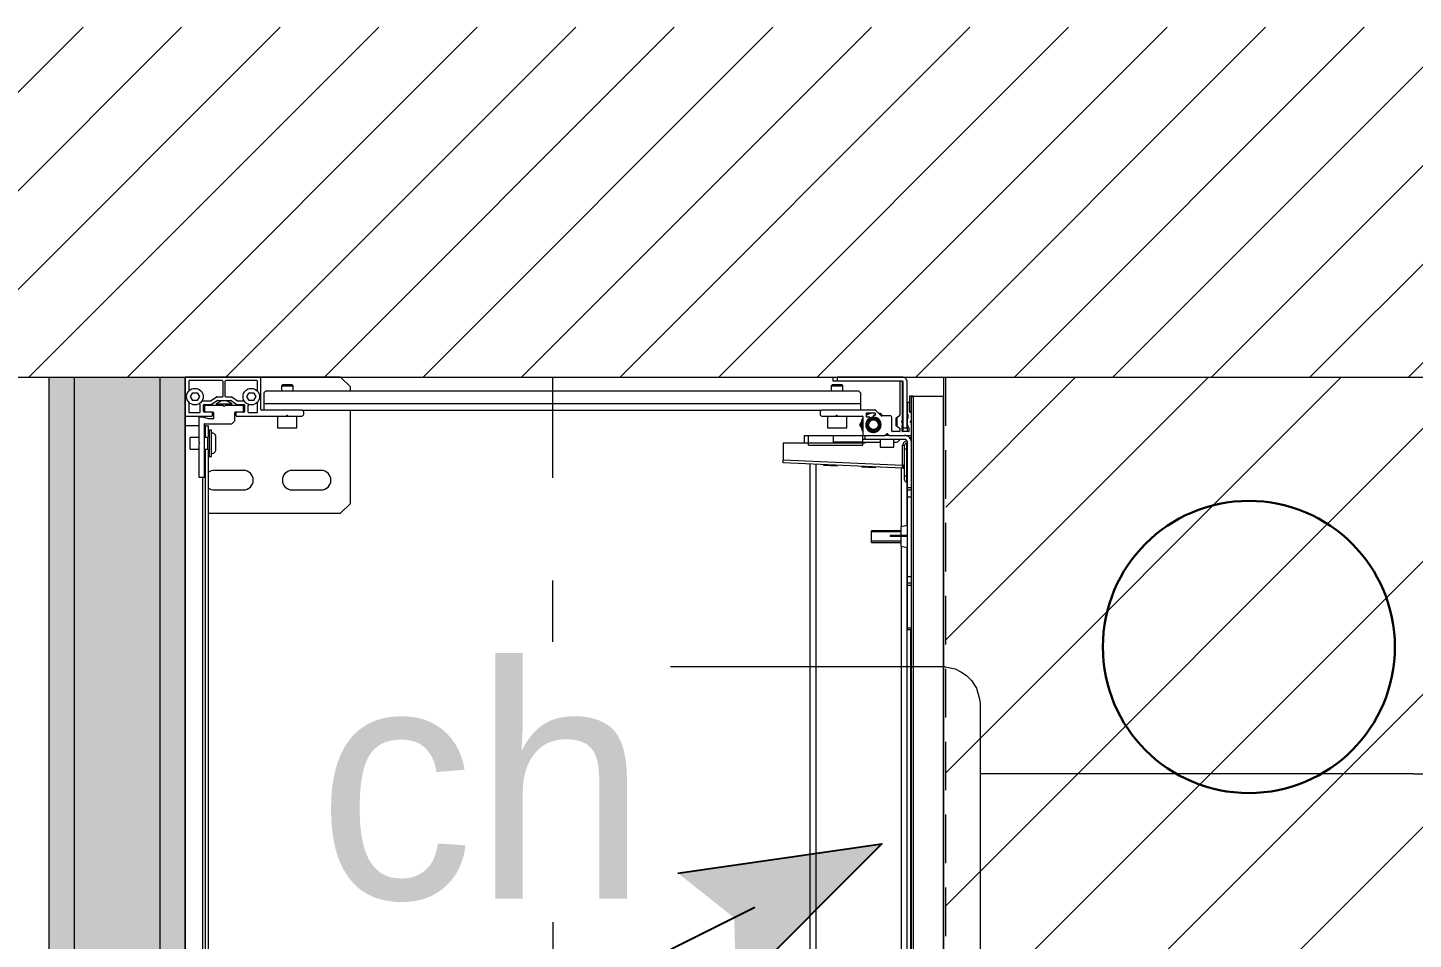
# Model space of a CAD drawing. Header units: centimetres. Extents: x 2738 to 7810, y 2495 to 5758.
# Drawn here: x 5239.8 to 5311.1, y 4105.5 to 4152.4 of the extents above; entities that cross this region are included whole.
import ezdxf

# ---------------------------------------------------------------- set-up
doc = ezdxf.new("R2010")
doc.units = ezdxf.units.CM
doc.header["$LTSCALE"] = 12.7
doc.linetypes.add('Style de ligne -1', pattern=[0.83328, 0.41656, -0.41672])
doc.linetypes.add('Style de ligne -13', pattern=[0.295276, 0.19685, -0.098425])
for name, color, linetype, lineweight in [('B amÈnagement intÈrieur', 7, 'Continuous', 5), ('B aménagement intérieur', 7, 'Continuous', 5), ('B Faux plafonds', 7, 'Continuous', 5), ('B GÈnÈral', 7, 'Continuous', 5), ('B Général', 7, 'Continuous', 5), ('C ANNOTATIONS-prestations', 7, 'Continuous', 5), ('F REMPLISSAGE-vert clair', 7, 'Continuous', 13), ('F REMPLISSAGE-vert clair-1', 7, 'Continuous', 5), ('F REMPLISSAGE-vert foncÈ', 7, 'Continuous', 5), ('F REMPLISSAGE-vert foncé', 7, 'Continuous', 13), ('prlm-ELEC-CFO', 1, 'Continuous', 25)]:
    doc.layers.add(name, color=color, linetype=linetype, lineweight=lineweight)
doc.styles.add('prlm-elec-cfo', font='comic.ttf', dxfattribs={"height": 12})

# ---------------------------------------------------------------- blocks, each defined once
blk = doc.blocks.new('gaine 150_70')
at = {"layer": 'B Général', "color": 7, "linetype": 'Continuous', "lineweight": 5}
blk.add_line((18.5, 36.305), (-69, 36.305), dxfattribs=at)
at = {"layer": 'B Général', "color": 7, "linetype": 'Continuous', "lineweight": 5, "flags": 128}
for points in [[(-70, 36.305), (19.5, 36.305), (19.5, -2.715), (-70, -2.715)], [(-70, -2.7), (-70, 36.3), (19.5, 36.3), (19.5, -2.7)]]:
    blk.add_lwpolyline(points, close=True, dxfattribs=at)
at = {"layer": 'C ANNOTATIONS-prestations'}
blk.add_line((-69, 36.305), (-69, 35.205), dxfattribs=at)
at = {"layer": 'C ANNOTATIONS-prestations', "lineweight": 5}
for p, q in [((-69, 35.205), (-69, 34.755)), ((-67.4, 34.435), (-69.75, 34.435)), ((-67.4, 34.235), (-69.75, 34.235)), ((-69.03, 34.755), (-69.03, 34.555)), ((-69, 34.755), (-69.03, 34.755)), ((-69.03, 34.555), (-68.23, 34.555)), ((-69, 34.655), (-69, 34.755)), ((-69, 34.755), (18.5, 34.755)), ((18.5, 34.655), (-69, 34.655)), ((-68.7, 34.525), (-68.7, 34.465)), ((-68.23, 34.555), (-68.67, 34.555)), ((-68.67, 34.435), (-68.135, 34.435)), ((-68.23, 34.555), (-68.23, 34.655)), ((-68.2, 34.625), (-68.2, 34.585)), ((-67.904, 34.485), (-68.076, 34.485)), ((-67.94, 34.485), (-67.901, 34.446)), ((-67.901, 34.446), (-67.868, 34.446)), ((-67.9, 34.235), (-67.9, 34.185)), ((-67.857, 34.185), (-67.857, 34.235)), ((-67.845, 34.435), (-67.56, 34.435)), ((-67.771, 34.655), (-67.721, 34.606)), ((-67.736, 34.62), (-67.664, 34.62)), ((-67.679, 34.606), (-67.629, 34.655)), ((-67.543, 34.185), (-67.543, 34.235)), ((-67.537, 34.446), (-67.499, 34.446)), ((-67.4, 34.485), (-67.501, 34.485)), ((-67.5, 34.185), (-67.5, 34.235)), ((-67.499, 34.446), (-67.46, 34.485)), ((-67.4, 34.505), (-67.4, 34.485)), ((-67.4, 34.435), (-67.2, 34.435)), ((-67.4, 34.235), (-67.4, 34.435)), ((-67.2, 34.235), (-67.4, 34.235)), ((-67.23, 34.535), (-67.37, 34.535)), ((-67.2, 34.505), (-67.2, 34.215)), ((-67, 34.625), (-67, 34.655)), ((-67, 33.517), (-67, 34.625)), ((-66.9, 34.55), (-66.9, 34.655)), ((-66.8, 34.305), (-66.8, 32.255)), ((-64.317, 34.455), (-66.65, 34.455)), ((-66.6, 34.405), (-66.6, 34.455)), ((-66.6, 34.405), (-66.3, 34.405)), ((-66.3, 34.305), (-66.5, 34.305)), ((-66.5, 34.205), (-66.5, 34.305)), ((-66.3, 34.455), (-66.3, 34.405)), ((-66.3, 34.405), (-64.9, 34.405)), ((-66.3, 34.405), (-66.3, 34.305)), ((-64.9, 34.305), (-66.3, 34.305)), ((-64.9, 34.405), (-64.9, 34.455)), ((-64.9, 34.405), (-64.6, 34.405)), ((-64.9, 34.405), (-64.9, 34.305)), ((-64.7, 34.305), (-64.9, 34.305)), ((-64.6, 34.455), (-64.6, 34.405)), ((-62.366, 34.435), (-64.6, 34.435)), ((-64.317, 34.455), (-64.317, 34.655)), ((-64.182, 34.455), (-64.317, 34.455)), ((-64.182, 34.655), (-64.182, 34.455)), ((-63.85, 34.455), (-64.182, 34.455)), ((-63.85, 34.455), (-63.85, 34.655)), ((-59.75, 34.455), (-63.85, 34.455)), ((-62.37, 34.455), (-62.3, 34.105)), ((-61.85, 34.455), (-61.85, 33.696)), ((-61.8, 34.455), (-61.8, 33.696)), ((-61.3, 34.105), (-61.23, 34.455)), ((-23.65, 34.435), (-61.234, 34.435)), ((-59.75, 34.455), (-59.75, 34.655)), ((-59.418, 34.455), (-59.75, 34.455)), ((-59.418, 34.455), (-59.418, 34.655)), ((-59.283, 34.455), (-59.418, 34.455)), ((-59.283, 34.655), (-59.283, 34.455)), ((-57.1, 34.455), (-59.283, 34.455)), ((-57.1, 34.455), (-57.1, 34.655)), ((-57, 34.455), (-57.1, 34.455)), ((-57, 34.655), (-57, 34.455)), ((-23.583, 34.635), (-57, 34.635)), ((-70, 34.185), (-70, 30.835)), ((-69.8, 34.185), (-69.8, 30.835)), ((-69.8, 34.105), (-69.8, 34.085)), ((-69.77, 34.055), (-68.041, 34.055)), ((-68.105, 34.205), (-69.7, 34.205)), ((-68.077, 34.185), (-67.903, 34.185)), ((-68.016, 34.042), (-67.929, 33.918)), ((-68.01, 33.555), (-68.01, 33.127)), ((-67.23, 33.655), (-67.91, 33.655)), ((-67.904, 33.905), (-67.496, 33.905)), ((-67.9, 33.905), (-67.9, 33.875)), ((-67.9, 33.875), (-67.5, 33.875)), ((-67.9, 33.875), (-67.88, 33.855)), ((-67.88, 33.855), (-67.52, 33.855)), ((-67.783, 34.205), (-67.875, 34.205)), ((-67.857, 33.855), (-67.857, 33.905)), ((-67.762, 34.196), (-67.721, 34.156)), ((-67.679, 34.156), (-67.638, 34.196)), ((-67.53, 34.205), (-67.617, 34.205)), ((-67.543, 33.855), (-67.543, 33.905)), ((-67.52, 33.855), (-67.5, 33.875)), ((-67.23, 34.185), (-67.502, 34.185)), ((-67.5, 33.875), (-67.5, 33.905)), ((-67.471, 33.918), (-67.384, 34.042)), ((-67.359, 34.055), (-67.23, 34.055)), ((-67.2, 34.025), (-67.2, 33.685)), ((-67, 33.517), (-67, 33.293)), ((-66.4, 33.755), (-66.8, 33.755)), ((-66.65, 33.755), (-66.65, 33.852)), ((-65.471, 34.205), (-66.5, 34.205)), ((-66.4, 33.055), (-66.4, 33.755)), ((-65.75, 28.055), (-65.471, 34.205)), ((-65.321, 34.198), (-65.6, 28.055)), ((-65.471, 34.205), (-65.47, 34.21)), ((-65.321, 34.198), (-65.471, 34.205)), ((-65.324, 34.135), (-62.306, 34.135)), ((-65.32, 34.21), (-65.321, 34.198)), ((-62.3, 34.105), (-61.85, 34.105)), ((-62.1, 34.105), (-62.1, 32.605)), ((-62.039, 34.105), (-62.039, 32.605)), ((-61.85, 33.696), (-61.8, 33.696)), ((-61.85, 33.696), (-61.85, 33.56)), ((-61.85, 33.56), (-61.8, 33.56)), ((-61.8, 34.105), (-61.3, 34.105)), ((-61.8, 33.696), (-61.8, 33.56)), ((-61.561, 34.105), (-61.561, 32.605)), ((-61.5, 32.605), (-61.5, 34.105)), ((-61.294, 34.135), (-23.75, 34.135)), ((-68.3, 32.813), (-68.3, 30.055)), ((-68.019, 33.106), (-68.291, 32.834)), ((-68.156, 33.055), (-68.056, 33.113)), ((-68.156, 32.969), (-68.156, 33.055)), ((-68.07, 32.805), (-68.12, 32.805)), ((-67.2, 32.899), (-67.2, 32.511)), ((-67.079, 33.426), (-67.009, 33.496)), ((-67.009, 33.314), (-67.079, 33.384)), ((-67, 32.185), (-67, 33.293)), ((-66.8, 33.055), (-66.4, 33.055)), ((-66.65, 32.155), (-66.65, 33.055)), ((-65.334, 32.803), (-65.384, 32.805)), ((-65.334, 32.803), (-65.366, 32.101)), ((-68.15, 32.775), (-68.15, 32.355)), ((-68.104, 32.325), (-68.15, 32.351)), ((-68.12, 32.325), (-67.99, 32.325)), ((-68.04, 32.735), (-68.04, 32.775)), ((-67.979, 32.705), (-68.01, 32.705)), ((-68, 30.867), (-68, 32.125)), ((-67.97, 32.155), (-67.03, 32.155)), ((-67.96, 32.355), (-67.96, 32.465)), ((-67.93, 32.495), (-67.907, 32.495)), ((-67, 32.255), (-66.8, 32.255)), ((-67, 32.155), (-67, 32.185)), ((-67, 30.655), (-67, 32.155)), ((-66.8, 32.155), (-67, 32.155)), ((-66.8, 32.255), (-66.8, 32.155)), ((-66.65, 32.155), (-66.8, 32.155)), ((-66.65, 32.257), (-66.61, 32.255)), ((-66.5, 32.155), (-66.65, 32.155)), ((-66.65, 32.155), (-66.65, 30.655)), ((-66.61, 32.255), (-66.601, 28.055)), ((-66.5, 29.355), (-66.5, 32.155)), ((-65.416, 32.104), (-65.366, 32.101)), ((-61.5, 32.605), (-62.1, 32.605)), ((-69.2, 32.035), (-69.3, 31.935)), ((-69.3, 1.435), (-69.3, 31.935)), ((-69.2, 32.035), (-68.65, 32.035)), ((-68.65, 32.035), (-68.3, 32.035)), ((-68.65, 1.335), (-68.65, 32.035)), ((-67.55, 32.005), (-67.65, 32.063)), ((-67.45, 32.063), (-67.55, 32.005)), ((-70, 30.635), (-70, 30.835)), ((-70, 30.835), (-69.8, 30.835)), ((-69.8, 30.835), (-69.8, 30.635)), ((-69.55, 31.135), (-69.6, 31.085)), ((-69.6, 31.085), (-69.6, 30.585)), ((-69.55, 30.535), (-69.55, 31.135)), ((-69.3, 31.135), (-69.55, 31.135)), ((-68.029, 30.826), (-68.009, 30.846)), ((-68.009, 30.764), (-68.029, 30.784)), ((-67.4, 31.335), (-68, 31.335)), ((-68, 30.743), (-68, 30.867)), ((-68, 30.055), (-68, 30.743)), ((-67.4, 30.335), (-67.4, 31.335)), ((-65.423, 30.841), (-65.473, 30.843)), ((-65.423, 30.841), (-65.455, 30.139)), ((-69.8, 30.635), (-70, 30.635)), ((-69.6, 30.585), (-69.55, 30.535)), ((-69.55, 30.535), (-69.3, 30.535)), ((-68.3, 3.285), (-68.3, 30.055)), ((-68.2, 29.955), (-68.1, 29.955)), ((-68, 30.335), (-67.4, 30.335)), ((-67, 29.355), (-67, 30.655)), ((-66.65, 30.655), (-67, 30.655)), ((-65.505, 30.142), (-65.455, 30.139)), ((-67, 29.155), (-67, 29.355)), ((-66.5, 29.355), (-67, 29.355)), ((-65.537, 29.435), (-23.925, 29.435)), ((-65.524, 29.735), (-23.925, 29.735)), ((-66.603, 29.155), (-67, 29.155)), ((-66.601, 28.055), (-65.75, 28.055)), ((-65.6, 28.055), (-65.75, 28.055)), ((-69.5, 5.785), (-70, 5.285)), ((-69.3, 5.785), (-69.5, 5.785)), ((-63.5, 5.785), (-68.3, 5.785)), ((-63, 5.285), (-63.5, 5.785)), ((-70, 5.285), (-70, 1.155)), ((-63, -1.515), (-63, 5.285)), ((-65.2, 4.285), (-65.2, 2.785)), ((-64.2, 2.785), (-64.2, 4.285)), ((-68.3, 3.285), (-68.3, 1.215)), ((-68.1, 3.385), (-68.2, 3.385)), ((-68, 2.585), (-68, 3.285)), ((-67.4, 3.035), (-68, 3.035)), ((-67.4, 2.035), (-67.4, 3.035)), ((-69.55, 2.835), (-69.6, 2.785)), ((-69.6, 2.785), (-69.6, 2.285)), ((-69.6, 2.285), (-69.55, 2.235)), ((-69.55, 2.235), (-69.55, 2.835)), ((-69.3, 2.835), (-69.55, 2.835)), ((-69.55, 2.235), (-69.3, 2.235)), ((-68.029, 2.556), (-68, 2.585)), ((-68, 2.485), (-68.029, 2.514)), ((-68, 2.485), (-68, 2.585)), ((-68, -0.085), (-68, 2.485)), ((-69.3, 1.435), (-69.2, 1.335)), ((-68, 2.035), (-67.4, 2.035)), ((-70, 1.155), (-70, -2.685)), ((-68.33, 1.185), (-69.97, 1.185)), ((-69.82, 0.975), (-69.82, -0.625)), ((-69.283, 1.005), (-69.79, 1.005)), ((-69.2, 1.335), (-68.65, 1.335)), ((-69.2, 0.8), (-69, 0.916)), ((-69.2, 0.57), (-69.2, 0.8)), ((-69, 0.916), (-68.8, 0.8)), ((-68.8, 0.8), (-68.8, 0.57)), ((-68.21, 1.005), (-68.717, 1.005)), ((-68.65, 1.335), (-68.3, 1.335)), ((-68.18, 0.545), (-68.18, 0.975)), ((-69, 0.454), (-69.2, 0.57)), ((-68.8, 0.57), (-69, 0.454)), ((-68.78, -0.001), (-68.78, 0.321)), ((-68.6, -0.065), (-68.6, 0.305)), ((-68.57, 0.335), (-68.23, 0.335)), ((-68.55, 0.255), (-68.55, -0.665)), ((-68.53, 0.515), (-68.21, 0.515)), ((-68.23, 0.285), (-68.52, 0.285)), ((-68.2, 0.305), (-68.2, -0.085)), ((-65.2, 0.285), (-65.2, -1.215)), ((-64.2, -1.215), (-64.2, 0.285)), ((-69.01, -0.655), (-69.79, -0.655)), ((-68.98, -0.311), (-68.785, -0.018)), ((-68.98, -0.625), (-68.98, -0.311)), ((-68.627, -0.315), (-68.8, -0.615)), ((-68.8, -1.056), (-68.8, -0.374)), ((-68.795, -0.357), (-68.6, -0.065)), ((-68.55, -0.392), (-68.671, -0.392)), ((-68.627, -1.115), (-68.627, -0.315)), ((-68.55, -0.315), (-68.627, -0.315)), ((-68.5, -0.715), (-68.55, -0.665)), ((-68.2, -0.135), (-68.2, -0.085)), ((-68.17, -0.115), (-68.03, -0.115)), ((-67.75, -0.165), (-68.17, -0.165)), ((-67.6, -0.315), (-67.75, -0.165)), ((-67.6, -1.715), (-67.6, -0.315)), ((-69.82, -0.805), (-69.82, -2.505)), ((-69.79, -0.775), (-69.01, -0.775)), ((-68.98, -1.11), (-68.98, -0.805)), ((-68.785, -1.412), (-68.975, -1.127)), ((-68.8, -0.815), (-68.627, -1.115)), ((-68.605, -1.357), (-68.795, -1.073)), ((-68.55, -1.038), (-68.671, -1.038)), ((-68.627, -1.115), (-68.55, -1.115)), ((-68.6, -1.735), (-68.6, -1.374)), ((-68.55, -0.765), (-68.5, -0.715)), ((-68.55, -0.765), (-68.55, -1.685)), ((-68.2, -1.345), (-68.2, -1.295)), ((-68.2, -1.345), (-68.2, -1.735)), ((-68.17, -1.265), (-67.88, -1.265)), ((-68.03, -1.315), (-68.17, -1.315)), ((-68, -2.685), (-68, -1.345)), ((-67.85, -1.295), (-67.85, -1.51)), ((-65.92, -1.365), (-67.28, -1.365)), ((-67.28, -1.365), (-67.28, -1.465)), ((-66.275, -1.135), (-66.925, -1.135)), ((-65.92, -1.465), (-65.92, -1.365)), ((-69.2, -2.1), (-69, -1.984)), ((-69.2, -2.33), (-69.2, -2.1)), ((-69, -1.984), (-68.8, -2.1)), ((-68.8, -2.1), (-68.8, -2.33)), ((-68.78, -1.851), (-68.78, -1.429)), ((-68.23, -1.765), (-68.57, -1.765)), ((-68.21, -1.945), (-68.556, -1.945)), ((-68.52, -1.715), (-68.23, -1.715)), ((-68.18, -2.505), (-68.18, -1.975)), ((-67.95, -1.82), (-67.95, -1.985)), ((-67.852, -1.52), (-67.948, -1.81)), ((-67.92, -2.015), (-66.65, -2.015)), ((-64.88, -1.715), (-67.54, -1.715)), ((-66.95, -1.515), (-67.5, -1.515)), ((-67.5, -1.665), (-67.5, -1.515)), ((-66.9, -1.665), (-67.5, -1.665)), ((-67.5, -1.665), (-67.5, -1.715)), ((-67.5, -2.015), (-67.5, -2.715)), ((-67.28, -1.465), (-67.28, -1.515)), ((-65.92, -1.465), (-67.28, -1.465)), ((-67, -1.465), (-66.9, -1.565)), ((-66.9, -1.565), (-66.3, -1.565)), ((-66.9, -1.565), (-66.9, -1.715)), ((-66.9, -2.015), (-66.9, -2.465)), ((-66.65, -2.015), (-66.6, -1.965)), ((-66.6, -1.965), (-66.55, -2.015)), ((-66.55, -2.015), (-64.88, -2.015)), ((-66.3, -1.565), (-66.2, -1.465)), ((-66.3, -1.715), (-66.3, -1.565)), ((15.8, -1.665), (-66.3, -1.665)), ((-66.3, -2.465), (-66.3, -2.015)), ((15.75, -1.515), (-66.25, -1.515)), ((-65.92, -1.515), (-65.92, -1.465)), ((-64.85, -1.985), (-64.85, -1.745)), ((14.35, -1.815), (-64.85, -1.815)), ((-70, -2.685), (-70, -2.715)), ((-70, -2.715), (-69.97, -2.715)), ((-69.97, -2.715), (-68.03, -2.715)), ((-69.79, -2.535), (-69.283, -2.535)), ((-69, -2.446), (-69.2, -2.33)), ((-68.8, -2.33), (-69, -2.446)), ((-68.717, -2.535), (-68.21, -2.535)), ((-68.03, -2.715), (-67.5, -2.715)), ((17, -2.715), (-67.5, -2.715)), ((-66.3, -2.465), (-66.9, -2.465))]:
    blk.add_line(p, q, dxfattribs=at)
at = {"layer": 'C ANNOTATIONS-prestations', "lineweight": 5, "flags": 128}
for points in [[(-69.75, 34.435, 0.198912), (-69.927, 34.362, 0.198912), (-70, 34.185)], [(-69.75, 34.235, 0.198912), (-69.785, 34.22, 0.198912), (-69.8, 34.185)], [(-68.67, 34.555, 0.198912), (-68.691, 34.546, 0.198912), (-68.7, 34.525)], [(-68.7, 34.465, 0.198912), (-68.691, 34.444, 0.198912), (-68.67, 34.435)], [(-68.23, 34.555, 0.198912), (-68.209, 34.564, 0.198912), (-68.2, 34.585)], [(-68.17, 34.655, 0.198912), (-68.191, 34.646, 0.198912), (-68.2, 34.625)], [(-68.135, 34.435, 0.17724), (-68.116, 34.442, 0.17724), (-68.105, 34.46)], [(-68.076, 34.485, 0.17724), (-68.095, 34.478, 0.17724), (-68.105, 34.46)], [(-67.875, 34.46, 0.17724), (-67.885, 34.478, 0.17724), (-67.904, 34.485)], [(-67.9, 34.435, 0.013224), (-67.9, 34.44, 0.013224), (-67.901, 34.446)], [(-67.875, 34.46, 0.17724), (-67.864, 34.442, 0.17724), (-67.845, 34.435)], [(-67.721, 34.606, 0.198912), (-67.7, 34.597, 0.198912), (-67.679, 34.606)], [(-67.56, 34.435, 0.17724), (-67.541, 34.442, 0.17724), (-67.53, 34.46)], [(-67.501, 34.485, 0.17724), (-67.52, 34.478, 0.17724), (-67.53, 34.46)], [(-67.499, 34.446, 0.013224), (-67.5, 34.44, 0.013224), (-67.5, 34.435)], [(-67.37, 34.535, 0.198912), (-67.391, 34.526, 0.198912), (-67.4, 34.505)], [(-67.2, 34.505, 0.198912), (-67.209, 34.526, 0.198912), (-67.23, 34.535)], [(-67, 34.625, 0.198912), (-67.009, 34.646, 0.198912), (-67.03, 34.655)], [(-66.65, 34.655, 0.198912), (-66.897, 34.552, 0.198912), (-67, 34.305)], [(-66.65, 34.455, 0.198912), (-66.756, 34.411, 0.198912), (-66.8, 34.305)], [(-66.695, 34.448, 0.227222), (-66.656, 34.28, 0.227222), (-66.5, 34.205)], [(-66.6, 34.405, 0.198912), (-66.571, 34.334, 0.198912), (-66.5, 34.305)], [(-65.22, 34.305, 0.193016), (-65.289, 34.277, 0.193016), (-65.32, 34.21)], [(-64.7, 34.305, 0.198912), (-64.629, 34.334, 0.198912), (-64.6, 34.405)], [(-69.7, 34.205, 0.198912), (-69.771, 34.176, 0.198912), (-69.8, 34.105)], [(-69.8, 34.085, 0.198912), (-69.791, 34.064, 0.198912), (-69.77, 34.055)], [(-68.105, 34.205, 0.155096), (-68.094, 34.191, 0.155096), (-68.077, 34.185)], [(-68.016, 34.042, 0.120588), (-68.027, 34.052, 0.120588), (-68.041, 34.055)], [(-67.91, 33.655, 0.198912), (-67.981, 33.626, 0.198912), (-68.01, 33.555)], [(-67.929, 33.918, 0.120588), (-67.918, 33.908, 0.120588), (-67.904, 33.905)], [(-67.903, 34.185, 0.155096), (-67.886, 34.191, 0.155096), (-67.875, 34.205)], [(-67.762, 34.196, 0.098491), (-67.772, 34.203, 0.098491), (-67.783, 34.205)], [(-67.721, 34.156, 0.198912), (-67.7, 34.147, 0.198912), (-67.679, 34.156)], [(-67.617, 34.205, 0.098491), (-67.628, 34.203, 0.098491), (-67.638, 34.196)], [(-67.53, 34.205, 0.155096), (-67.519, 34.191, 0.155096), (-67.502, 34.185)], [(-67.496, 33.905, 0.120588), (-67.482, 33.908, 0.120588), (-67.471, 33.918)], [(-67.359, 34.055, 0.120588), (-67.373, 34.052, 0.120588), (-67.384, 34.042)], [(-67.23, 34.185, 0.198912), (-67.209, 34.194, 0.198912), (-67.2, 34.215)], [(-67.2, 34.025, 0.198912), (-67.209, 34.046, 0.198912), (-67.23, 34.055)], [(-67.23, 33.655, 0.198912), (-67.209, 33.664, 0.198912), (-67.2, 33.685)], [(-67.009, 33.496, 0.098491), (-67.002, 33.506, 0.098491), (-67, 33.517)], [(-66.8, 34.087, 0.028434), (-66.763, 34.044, 0.028434), (-66.722, 34.005)], [(-66.65, 33.852, 0.109774), (-66.669, 33.936, 0.109774), (-66.722, 34.005)], [(-68.291, 32.834, 0.098491), (-68.298, 32.824, 0.098491), (-68.3, 32.813)], [(-68.12, 32.805, 0.198912), (-68.141, 32.796, 0.198912), (-68.15, 32.775)], [(-68.01, 33.164, 0.041018), (-68.079, 33.083, 0.041018), (-68.133, 32.992)], [(-68.04, 32.775, 0.198912), (-68.049, 32.796, 0.198912), (-68.07, 32.805)], [(-68.019, 33.106, 0.098491), (-68.012, 33.116, 0.098491), (-68.01, 33.127)], [(-67.882, 32.482, 0.366532), (-67.384, 32.341, 0.366532), (-67.164, 32.808, 0.366532), (-67.588, 33.103, 0.366532), (-67.949, 32.733)], [(-67.079, 33.426, 0.198912), (-67.088, 33.405, 0.198912), (-67.079, 33.384)], [(-67, 33.293, 0.098491), (-67.002, 33.304, 0.098491), (-67.009, 33.314)], [(-68.143, 32.794, 0.018566), (-68.148, 32.75, 0.018566), (-68.15, 32.705)], [(-68.15, 32.705, 0.085942), (-68.115, 32.503, 0.085942), (-68.014, 32.325)], [(-68.15, 32.455, 0.02871), (-68.117, 32.388, 0.02871), (-68.077, 32.325)], [(-68.15, 32.355, 0.198912), (-68.141, 32.334, 0.198912), (-68.12, 32.325)], [(-68.04, 32.735, 0.198912), (-68.031, 32.714, 0.198912), (-68.01, 32.705)], [(-67.97, 32.155, 0.198912), (-67.991, 32.146, 0.198912), (-68, 32.125)], [(-67.99, 32.325, 0.198912), (-67.969, 32.334, 0.198912), (-67.96, 32.355)], [(-67.979, 32.705, 0.189855), (-67.958, 32.713, 0.189855), (-67.949, 32.733)], [(-67.93, 32.495, 0.198912), (-67.951, 32.486, 0.198912), (-67.96, 32.465)], [(-67.949, 32.733, 0.008728), (-67.95, 32.719, 0.008728), (-67.95, 32.705)], [(-67.95, 32.705, 0.074153), (-67.933, 32.588, 0.074153), (-67.882, 32.482)], [(-67.882, 32.482, 0.122946), (-67.893, 32.491, 0.122946), (-67.907, 32.495)], [(-67.896, 32.155, 0.14145), (-67.55, 32.055, 0.14145), (-67.204, 32.155)], [(-67.79, 32.155, 0.103148), (-67.55, 32.105, 0.103148), (-67.31, 32.155)], [(-67.03, 32.155, 0.198912), (-67.009, 32.164, 0.198912), (-67, 32.185)], [(-68.029, 30.826, 0.198912), (-68.038, 30.805, 0.198912), (-68.029, 30.784)], [(-68.009, 30.846, 0.098491), (-68.002, 30.856, 0.098491), (-68, 30.867)], [(-68, 30.743, 0.098491), (-68.002, 30.754, 0.098491), (-68.009, 30.764)], [(-68.3, 30.055, 0.198912), (-68.271, 29.984, 0.198912), (-68.2, 29.955)], [(-68.1, 29.955, 0.198912), (-68.029, 29.984, 0.198912), (-68, 30.055)], [(-64.2, 4.285, 0.414214), (-64.7, 4.785, 0.414214), (-65.2, 4.285)], [(-68.2, 3.385, 0.198912), (-68.271, 3.356, 0.198912), (-68.3, 3.285)], [(-68, 3.285, 0.198912), (-68.029, 3.356, 0.198912), (-68.1, 3.385)], [(-68.029, 2.556, 0.198912), (-68.038, 2.535, 0.198912), (-68.029, 2.514)], [(-65.2, 2.785, 0.414214), (-64.7, 2.285, 0.414214), (-64.2, 2.785)], [(-69.97, 1.185, 0.198912), (-69.991, 1.176, 0.198912), (-70, 1.155)], [(-69.79, 1.005, 0.198912), (-69.811, 0.996, 0.198912), (-69.82, 0.975)], [(-69.28, 1.005, 0.01196), (-69.281, 1.005, 0.01196), (-69.283, 1.005)], [(-68.717, 1.005, 0.01196), (-68.719, 1.005, 0.01196), (-68.72, 1.005)], [(-68.33, 1.185, 0.198912), (-68.309, 1.194, 0.198912), (-68.3, 1.215)], [(-68.18, 0.975, 0.198912), (-68.189, 0.996, 0.198912), (-68.21, 1.005)], [(-64.2, 0.285, 0.414214), (-64.7, 0.785, 0.414214), (-65.2, 0.285)], [(-68.57, 0.335, 0.198912), (-68.591, 0.326, 0.198912), (-68.6, 0.305)], [(-68.599, 0.543, 0.095961), (-68.568, 0.522, 0.095961), (-68.53, 0.515)], [(-68.52, 0.285, 0.198912), (-68.541, 0.276, 0.198912), (-68.55, 0.255)], [(-68.2, 0.305, 0.198912), (-68.209, 0.326, 0.198912), (-68.23, 0.335)], [(-68.2, 0.255, 0.198912), (-68.209, 0.276, 0.198912), (-68.23, 0.285)], [(-68.21, 0.515, 0.198912), (-68.189, 0.524, 0.198912), (-68.18, 0.545)], [(-69.82, -0.625, 0.198912), (-69.811, -0.646, 0.198912), (-69.79, -0.655)], [(-69.01, -0.655, 0.198912), (-68.989, -0.646, 0.198912), (-68.98, -0.625)], [(-68.795, -0.357, 0.073633), (-68.799, -0.365, 0.073633), (-68.8, -0.374)], [(-68.785, -0.018, 0.073633), (-68.781, -0.01, 0.073633), (-68.78, -0.001)], [(-68.2, -0.085, 0.198912), (-68.191, -0.106, 0.198912), (-68.17, -0.115)], [(-68.2, -0.135, 0.198912), (-68.191, -0.156, 0.198912), (-68.17, -0.165)], [(-68.03, -0.115, 0.198912), (-68.009, -0.106, 0.198912), (-68, -0.085)], [(-69.79, -0.775, 0.198912), (-69.811, -0.784, 0.198912), (-69.82, -0.805)], [(-68.98, -0.805, 0.198912), (-68.989, -0.784, 0.198912), (-69.01, -0.775)], [(-68.98, -1.11, 0.073633), (-68.979, -1.119, 0.073633), (-68.975, -1.127)], [(-68.8, -1.056, 0.073633), (-68.799, -1.065, 0.073633), (-68.795, -1.073)], [(-68.78, -1.429, 0.073633), (-68.781, -1.42, 0.073633), (-68.785, -1.412)], [(-68.6, -1.374, 0.073633), (-68.601, -1.365, 0.073633), (-68.605, -1.357)], [(-68.17, -1.265, 0.198912), (-68.191, -1.274, 0.198912), (-68.2, -1.295)], [(-68.17, -1.315, 0.198912), (-68.191, -1.324, 0.198912), (-68.2, -1.345)], [(-68, -1.345, 0.198912), (-68.009, -1.324, 0.198912), (-68.03, -1.315)], [(-67.85, -1.295, 0.198912), (-67.859, -1.274, 0.198912), (-67.88, -1.265)], [(-66.925, -1.135, 0.218554), (-67.077, -1.205, 0.218554), (-67.123, -1.365)], [(-67.123, -1.36, 0.003145), (-67.124, -1.362, 0.003145), (-67.124, -1.365)], [(-66.077, -1.365, 0.218554), (-66.123, -1.205, 0.218554), (-66.275, -1.135)], [(-66.076, -1.365, 0.003145), (-66.076, -1.362, 0.003145), (-66.077, -1.36)], [(-65.2, -1.215, 0.080612), (-65.174, -1.373, 0.080612), (-65.1, -1.515)], [(-64.3, -1.515, 0.080612), (-64.226, -1.373, 0.080612), (-64.2, -1.215)], [(-68.556, -1.945, 0.123554), (-68.604, -1.957, 0.123554), (-68.64, -1.99)], [(-68.6, -1.735, 0.198912), (-68.591, -1.756, 0.198912), (-68.57, -1.765)], [(-68.55, -1.685, 0.198912), (-68.541, -1.706, 0.198912), (-68.52, -1.715)], [(-68.23, -1.715, 0.198912), (-68.209, -1.706, 0.198912), (-68.2, -1.685)], [(-68.23, -1.765, 0.198912), (-68.209, -1.756, 0.198912), (-68.2, -1.735)], [(-68.18, -1.975, 0.198912), (-68.189, -1.954, 0.198912), (-68.21, -1.945)], [(-67.948, -1.81, 0.040241), (-67.95, -1.815, 0.040241), (-67.95, -1.82)], [(-67.95, -1.985, 0.198912), (-67.941, -2.006, 0.198912), (-67.92, -2.015)], [(-67.852, -1.52, 0.040241), (-67.85, -1.515, 0.040241), (-67.85, -1.51)], [(-67.6, -1.715, 0.414214), (-67.57, -1.745, 0.414214), (-67.54, -1.715)], [(-64.85, -1.745, 0.198912), (-64.859, -1.724, 0.198912), (-64.88, -1.715)], [(-64.88, -2.015, 0.198912), (-64.859, -2.006, 0.198912), (-64.85, -1.985)], [(-70, -2.685, 0.198912), (-69.991, -2.706, 0.198912), (-69.97, -2.715)], [(-69.82, -2.505, 0.198912), (-69.811, -2.526, 0.198912), (-69.79, -2.535)], [(-69.283, -2.535, 0.01196), (-69.281, -2.535, 0.01196), (-69.28, -2.535)], [(-68.72, -2.535, 0.01196), (-68.719, -2.535, 0.01196), (-68.717, -2.535)], [(-68.21, -2.535, 0.198912), (-68.189, -2.526, 0.198912), (-68.18, -2.505)], [(-68.03, -2.715, 0.198912), (-68.009, -2.706, 0.198912), (-68, -2.685)]]:
    blk.add_lwpolyline(points, format="xyb", dxfattribs=at)
at = {"layer": 'C ANNOTATIONS-prestations', "lineweight": 5}
for centre, radius in [((-67.55, 32.705), 0.35), ((-67.55, 32.705), 0.3), ((-67.55, 32.705), 0.25), ((-69, 0.685), 0.425), ((-69, -2.215), 0.425)]:
    blk.add_circle(centre, radius, dxfattribs=at)
for points, knots in [([(-65.22, 34.305), (-65.254, 34.305), (-65.318, 34.298), (-65.367, 34.286), (-65.396, 34.276), (-65.421, 34.265), (-65.441, 34.252), (-65.453, 34.242), (-65.462, 34.232), (-65.469, 34.218), (-65.47, 34.211), (-65.47, 34.21), (-65.47, 34.21)], [0, 0, 0, 1, 2, 3, 4, 5, 6, 7, 8, 9, 9, 10, 10, 10]), ([(-65.47, 34.21), (-65.431, 34.208), (-65.38, 34.207), (-65.352, 34.207), (-65.333, 34.207), (-65.324, 34.208), (-65.322, 34.209), (-65.321, 34.209), (-65.32, 34.209), (-65.32, 34.209), (-65.32, 34.21)], [0, 0, 0, 1, 2, 3, 4, 5, 6, 7, 7, 8, 8, 8])]:
    blk.add_open_spline(points, degree=2, knots=knots, dxfattribs=at)
blk = doc.blocks.new('xi.CH')
at = {"layer": 'prlm-ELEC-CFO', "lineweight": 5}
blk.add_hatch(color=0, dxfattribs=at).paths.add_polyline_path([(-3, 6), (-0.103, 3.699), (0, 0), (7.5, 7.5)])
at = {"layer": 'prlm-ELEC-CFO', "color": 0}
for points in [[(-3, 6), (7.5, 7.5), (0, 0)], [(0.955, 4.227), (-7.5, 0), (7.5, -5.5), (-7.5, -5.5), (-7.5, -7.5), (7.5, -7.5)]]:
    blk.add_lwpolyline(points, dxfattribs=at)
blk = doc.blocks.new('200_wc-2')
at = {"layer": 'B Général', "color": 7, "linetype": 'Continuous', "lineweight": 5}
for p, q in [((-25, -20.1), (-25, 0)), ((-24.9, 0.1), (24.9, 0.1)), ((25, -20.1), (25, 0)), ((-19.5, -44.2), (-19.5, -21.9)), ((19.5, -44.2), (19.5, -21.9))]:
    blk.add_line(p, q, dxfattribs=at)
at = {"layer": 'B Général', "color": 7, "linetype": 'Continuous', "lineweight": 5, "flags": 128}
blk.add_lwpolyline([(-25, -20.1), (-24.9, -20.6), (-24.75, -20.9), (-24.55, -21.2), (-24.3, -21.45), (-23.9, -21.7), (-23.4, -21.85), (-23.15, -21.9), (23.25, -21.9), (23.55, -21.85), (23.9, -21.7), (24.2, -21.5), (24.45, -21.3), (24.65, -21.05), (24.8, -20.75), (24.9, -20.5), (24.95, -20.3), (25, -20.1)], dxfattribs=at)
for points in [[(-19.5, -44.199), (-19.5, -44.2, 0.036537), (-19.11, -49.53, 0.035337), (-17.941, -54.747), (-17.94, -54.75, 0.041299), (-16.221, -59.088), (-16.22, -59.09), (-16.217, -59.097, 0.041783), (-13.79, -63.08, 0.053503), (-10.774, -66.396), (-10.77, -66.4, 0.054816), (-7.122, -69.019), (-7.12, -69.02, 0.063755), (-3.68, -70.42), (-3.678, -70.421, 0.064897), (0, -70.9)], [(0, -70.9, 0.064897), (3.678, -70.421), (3.68, -70.42, 0.063726), (7.12, -69.02), (7.122, -69.019, 0.054816), (10.77, -66.4), (10.774, -66.396, 0.053503), (13.79, -63.08, 0.041783), (16.217, -59.097), (16.22, -59.09), (16.221, -59.088, 0.041299), (17.94, -54.75), (17.941, -54.747, 0.035337), (19.11, -49.53, 0.036556), (19.5, -44.2)]]:
    blk.add_lwpolyline(points, format="xyb", dxfattribs=at)
at = {"layer": 'B Général', "color": 7, "linetype": 'Continuous', "lineweight": 5}
for centre, start, end in [((-24.9, 0), 90, 180), ((24.9, 0), 0, 90)]:
    blk.add_arc(centre, 0.1, start, end, dxfattribs=at)
blk = doc.blocks.new('Groupe-5-1')
at = {"layer": 'B Général', "color": 154, "linetype": 'Style de ligne -1', "true_color": 0x0053a6, "flags": 128}
blk.add_lwpolyline([(-35.4, 7.6), (35.6, 7.6), (35.6, -32.4), (-35.4, -32.4)], close=True, dxfattribs=at)
at = {"layer": 'B Général', "xscale": -1, "rotation": 270}
blk.add_blockref('200_wc-2', (35.5, 7.5), dxfattribs=at)
blk = doc.blocks.new('WC-plan-PMR')
at = {"layer": 'B Général', "color": 7}
blk.add_blockref('Groupe-5-1', (0, 0), dxfattribs=at)

msp = doc.modelspace()

# ---------------------------------------------------------------- hatches: boundary and pattern name
at = {"layer": 'B Faux plafonds', "linetype": 'Continuous', "lineweight": 5, "true_color": 0xaaaaaa}
h = msp.add_hatch(dxfattribs=at)
h.set_pattern_fill('F_P__SOFFITE', color=253, style=0, pattern_type=2)
h.set_pattern_definition([(45, (5510.789, 3845.6094), (-3.52778, 3.30729), [])])
h.paths.add_polyline_path([(5287.089, 4134.389), (5417.089, 4134.389), (5417.089, 3989.389), (5287.089, 3989.389)])
at = {"layer": 'B GÈnÈral', "linetype": 'Continuous', "lineweight": 5}
h = msp.add_hatch(dxfattribs=at)
h.set_pattern_fill('50_BETON', style=0, pattern_type=2)
h.set_pattern_definition([(45, (0, 0), (2.4253472, -2.6458333), [])])
h.paths.add_polyline_path([(5431.35, 4152.389), (4337.442, 4152.389), (4355.442, 4134.389), (5431.35, 4134.389)])

# ---------------------------------------------------------------- linework, layer by layer
at = {"layer": 'B amÈnagement intÈrieur', "color": 9, "linetype": 'Continuous', "true_color": 0xc0dcc0}
msp.add_solid([(5247.954, 4044.889), (5240.954, 4037.889), (5247.954, 4134.389), (5240.954, 4134.389)], dxfattribs=at)
at = {"layer": 'B aménagement intérieur', "color": 98, "linetype": 'Continuous', "lineweight": 13, "true_color": 0x004400}
for p, q in [((5240.954, 4037.889), (5240.954, 4134.389)), ((5247.954, 4044.889), (5247.954, 4134.389))]:
    msp.add_line(p, q, dxfattribs=at)
at = {"layer": 'B Général', "color": 7, "linetype": 'Continuous', "lineweight": 18}
msp.add_line((4355.442, 4134.389), (5431.35, 4134.389), dxfattribs=at)
at = {"layer": 'B Général', "color": 7, "linetype": 'Continuous', "lineweight": 5}
msp.add_line((4355.442, 4134.389), (5431.35, 4134.389), dxfattribs=at)
at = {"layer": 'B Général', "color": 7, "linetype": 'Style de ligne -13', "lineweight": 5, "flags": 128}
msp.add_lwpolyline([(5287.089, 4134.389), (5417.089, 4134.389), (5417.089, 3989.389), (5287.089, 3989.389)], close=True, dxfattribs=at)
at = {"layer": 'F REMPLISSAGE-vert clair'}
for p, q in [((5242.254, 4039.189), (5242.254, 4134.389)), ((5246.654, 4043.589), (5246.654, 4134.389))]:
    msp.add_line(p, q, dxfattribs=at)
at = {"layer": 'F REMPLISSAGE-vert clair-1', "color": 9, "linetype": 'Continuous', "true_color": 0xc0dcc0}
msp.add_solid([(5242.254, 4039.189), (5246.654, 4043.589), (5242.254, 4134.389), (5246.654, 4134.389)], dxfattribs=at)
at = {"layer": 'F REMPLISSAGE-vert foncÈ', "color": 54, "linetype": 'Continuous', "true_color": 0x99aa00}
for points in [[(5240.954, 4037.889), (5242.254, 4039.189), (5240.954, 4134.389), (5242.254, 4134.389)], [(5246.654, 4043.589), (5247.954, 4044.889), (5246.654, 4134.389), (5247.954, 4134.389)]]:
    msp.add_solid(points, dxfattribs=at)
at = {"layer": 'F REMPLISSAGE-vert foncé', "color": 98, "linetype": 'Continuous', "lineweight": 13, "true_color": 0x004400}
for p, q in [((5240.954, 4037.889), (5240.954, 4134.389)), ((5247.954, 4044.889), (5247.954, 4134.389))]:
    msp.add_line(p, q, dxfattribs=at)
at = {"layer": 'F REMPLISSAGE-vert foncé'}
for p, q in [((5242.254, 4039.189), (5242.254, 4134.389)), ((5246.654, 4043.589), (5246.654, 4134.389))]:
    msp.add_line(p, q, dxfattribs=at)
at = {"layer": 'prlm-ELEC-CFO', "lineweight": 30}
msp.add_circle((5302.687, 4120.51), 7.514, dxfattribs=at)

# ---------------------------------------------------------------- block references
at = {"layer": 'B aménagement intérieur', "color": 7, "rotation": 270}
msp.add_blockref('gaine 150_70', (5250.665, 4064.389), dxfattribs=at)
at = {"layer": 'B Général', "color": 7, "rotation": 180}
msp.add_blockref('WC-plan-PMR', (5302.465, 4101.989), dxfattribs=at)
at = {"layer": 'prlm-ELEC-CFO'}
msp.add_blockref('xi.CH', (5276.304, 4102.877), dxfattribs=at)

# ---------------------------------------------------------------- next in the draw order: texts
at = {"layer": 'prlm-ELEC-CFO', "lineweight": 20, "insert": (5263.248, 4113.473), "char_height": 12, "attachment_point": 5, "line_spacing_factor": 0.8, "style": 'prlm-elec-cfo', "bg_fill": 3, "box_fill_scale": 1.1, "bg_fill_color": 256, "bg_fill_transparency": 0}
msp.add_mtext('ch', dxfattribs=at)

doc.saveas('drawing.dxf')
